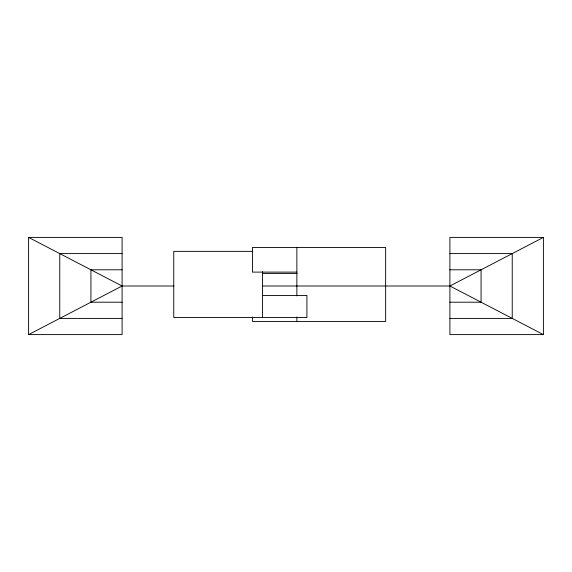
<?xml version="1.0" encoding="UTF-8"?>
<svg xmlns="http://www.w3.org/2000/svg" width="572" height="572" viewBox="0 0 572 572"><rect width="100%" height="100%" fill="white"/><g stroke="black" fill="none" stroke-linecap="round" stroke-linejoin="round"><path stroke-width="0.86" d="M28.6 334.599L122.093 334.599L122.093 237.401L28.6 237.401L28.6 334.599L122.093 286L173.902 286M262.326 286L449.907 286L543.4 237.401L543.4 334.599L449.907 334.599L449.907 237.401L543.4 237.401M252.76 251.365L173.745 251.365L173.745 317.517L306.914 317.517L306.914 295.467L262.519 295.467M122.093 253.596L59.767 253.596L59.767 318.404L122.093 318.404M449.907 253.596L512.233 253.596L512.233 318.404L449.907 318.404M122.093 269.798L90.927 269.798L90.927 302.202L122.093 302.202M449.907 269.798L481.073 269.798L481.073 302.202L449.907 302.202M296.868 272.108L252.481 272.108L252.481 247.447L385.642 247.447L385.642 321.428L252.481 321.428L252.481 317.024M262.519 273.416L297.147 273.416M449.907 286L543.4 334.599M28.6 237.401L122.093 286M296.868 247.447L296.868 295.888M296.868 317.024L296.868 321.428M262.519 271.65L262.519 317.517"/></g></svg>
